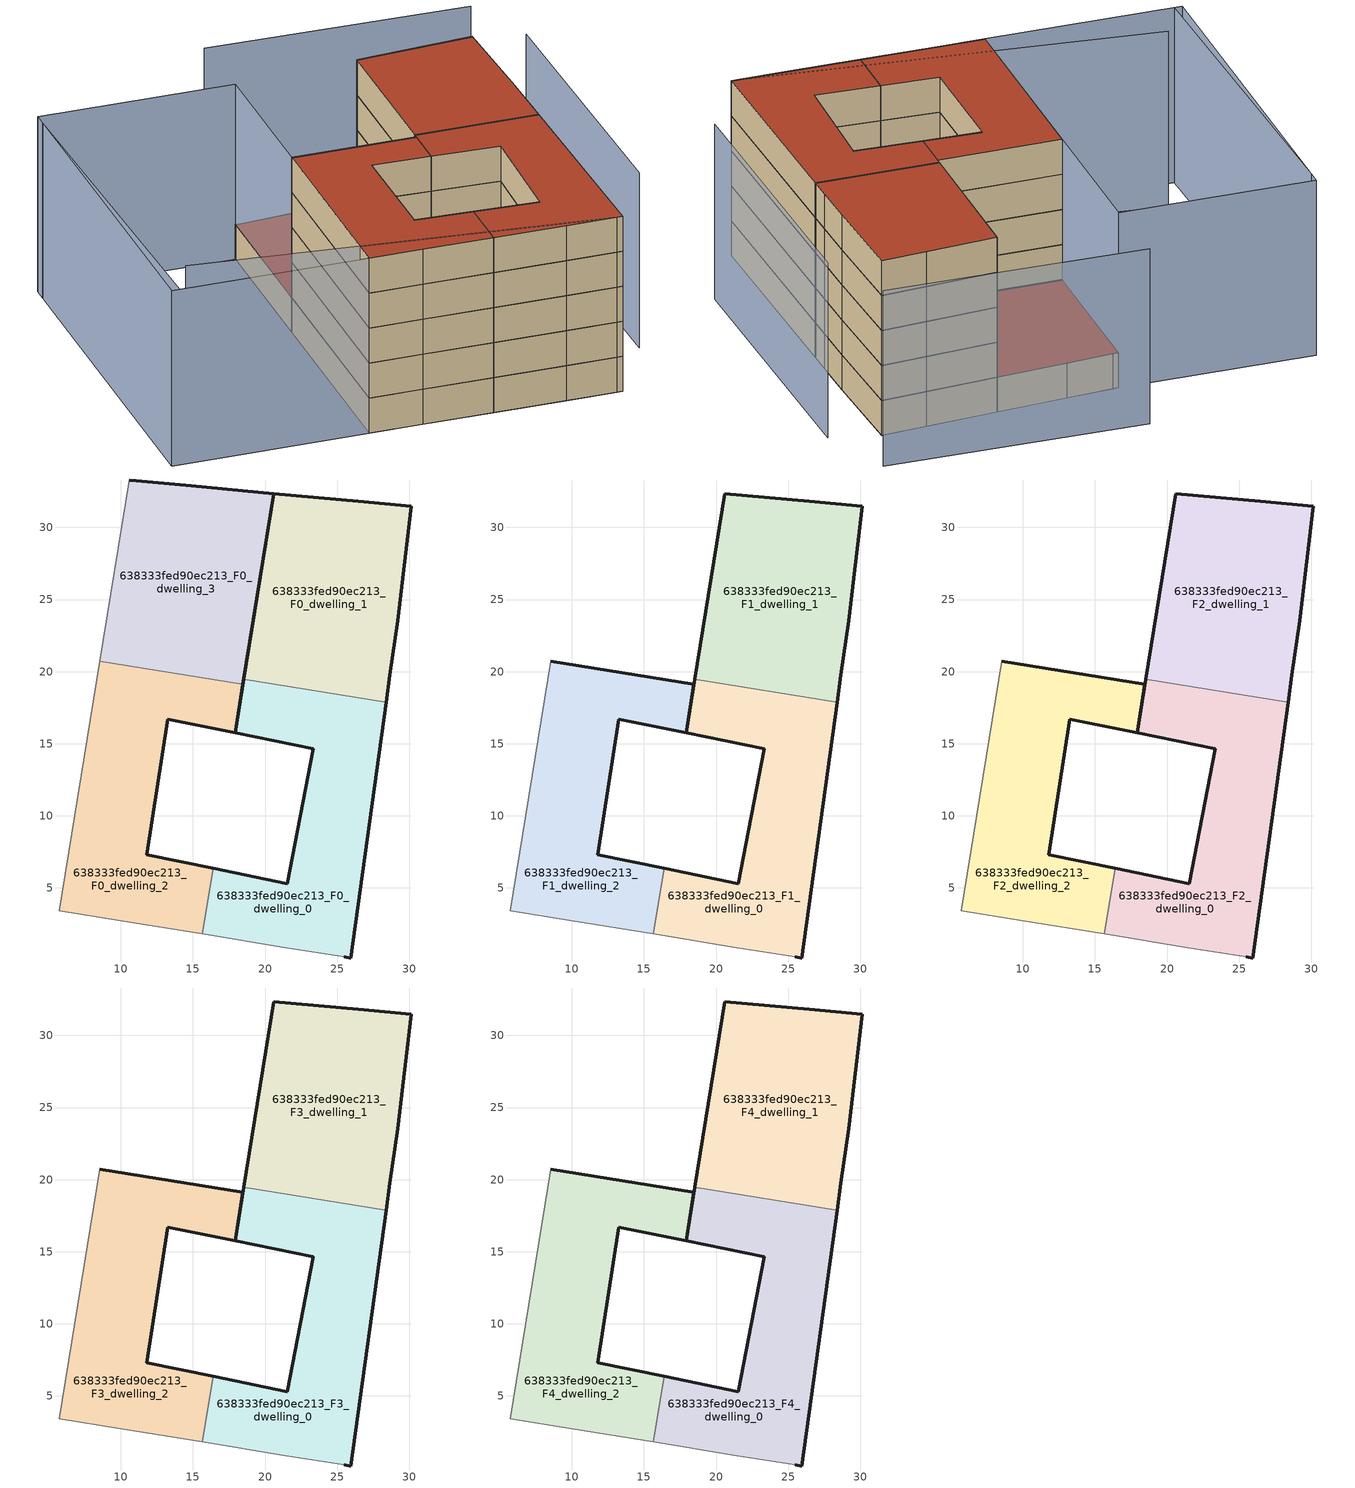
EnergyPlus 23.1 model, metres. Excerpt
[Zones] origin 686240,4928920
638333fed90ec213_F0_dwelling_0
 floor ground (EU_floor_Construction): 25.93,0.15 28.39,17.86 18.52,19.46 17.92,15.76 23.33,14.66 21.55,5.3 16.39,6.36 15.65,1.81 21.44,0.87 25.47,0.22 z0
 wall outside (EU_wall_Construction): 16.39,6.36 21.55,5.3 23.33,14.66 17.92,15.76 18.52,19.46 / 28.39,17.86 25.93,0.15 25.47,0.22 z0:3
 wall adiabatic (EU_wall_Construction): 25.47,0.22 21.44,0.87 15.65,1.81 z0:3
 wall to 638333fed90ec213_F0_dwelling_2 (EU_wall_Construction): 15.65,1.81 16.39,6.36 z0:3
 wall to 638333fed90ec213_F0_dwelling_1 (EU_wall_Construction): 18.52,19.46 28.39,17.86 z0:3
638333fed90ec213_F0_dwelling_1
 floor ground (EU_floor_Construction): 28.39,17.86 28.65,19.75 29.18,23.54 30.13,31.46 26.46,31.8 20.6,32.34 18.52,19.46 z0
 wall outside (EU_wall_Construction): 18.52,19.46 20.6,32.34 26.46,31.8 30.13,31.46 29.18,23.54 28.65,19.75 28.39,17.86 z0:3
638333fed90ec213_F0_dwelling_2
 floor ground (EU_floor_Construction): 15.65,1.81 16.39,6.36 11.79,7.32 13.26,16.71 17.92,15.76 18.46,19.11 8.55,20.72 5.73,3.43 10,2.73 z0
 wall outside (EU_wall_Construction): 18.46,19.11 17.92,15.76 13.26,16.71 11.79,7.32 16.39,6.36 z0:3
 wall adiabatic (EU_wall_Construction): 15.65,1.81 10,2.73 5.73,3.43 8.55,20.72 z0:3
 wall to 638333fed90ec213_F0_dwelling_3 (EU_wall_Construction): 8.55,20.72 18.46,19.11 z0:3
638333fed90ec213_F0_dwelling_3
 floor ground (EU_floor_Construction): 18.46,19.11 20.6,32.34 14.89,32.88 11.08,33.24 10.59,33.29 8.55,20.72 z0
 wall outside (EU_wall_Construction): 10.59,33.29 11.08,33.24 14.89,32.88 20.6,32.34 18.46,19.11 z0:3
 wall adiabatic (EU_wall_Construction): 8.55,20.72 10.59,33.29 z0:3
 roof outside (EU_roof_Construction): 20.6,32.34 18.46,19.11 8.55,20.72 10.59,33.29 11.08,33.24 14.89,32.88 z3
638333fed90ec213_F1_dwelling_0
 floor to 638333fed90ec213_F0_dwelling_0 (EU_floor_Construction): 25.93,0.15 28.39,17.86 18.52,19.46 17.92,15.76 23.33,14.66 21.55,5.3 16.39,6.36 15.65,1.81 21.44,0.87 25.47,0.22 z3
 wall outside (EU_wall_Construction): 16.39,6.36 21.55,5.3 23.33,14.66 17.92,15.76 18.52,19.46 / 28.39,17.86 25.93,0.15 25.47,0.22 z3:6
 wall adiabatic (EU_wall_Construction): 25.47,0.22 21.44,0.87 15.65,1.81 z3:6
 wall to 638333fed90ec213_F1_dwelling_2 (EU_wall_Construction): 15.65,1.81 16.39,6.36 z3:6
 wall to 638333fed90ec213_F1_dwelling_1 (EU_wall_Construction): 18.52,19.46 28.39,17.86 z3:6
638333fed90ec213_F1_dwelling_1
 floor to 638333fed90ec213_F0_dwelling_1 (EU_floor_Construction): 28.39,17.86 28.65,19.75 29.18,23.54 30.13,31.46 26.46,31.8 20.6,32.34 18.52,19.46 z3
 wall outside (EU_wall_Construction): 18.52,19.46 20.6,32.34 26.46,31.8 30.13,31.46 29.18,23.54 28.65,19.75 28.39,17.86 z3:6
638333fed90ec213_F1_dwelling_2
 floor to 638333fed90ec213_F0_dwelling_2 (EU_floor_Construction): 15.65,1.81 16.39,6.36 11.79,7.32 13.26,16.71 17.92,15.76 18.46,19.11 8.55,20.72 5.73,3.43 10,2.73 z3
 wall outside (EU_wall_Construction): 8.55,20.72 18.46,19.11 17.92,15.76 13.26,16.71 11.79,7.32 16.39,6.36 z3:6
 wall adiabatic (EU_wall_Construction): 15.65,1.81 10,2.73 5.73,3.43 8.55,20.72 z3:6
638333fed90ec213_F2_dwelling_0
 floor to 638333fed90ec213_F1_dwelling_0 (EU_floor_Construction): 25.93,0.15 28.39,17.86 18.52,19.46 17.92,15.76 23.33,14.66 21.55,5.3 16.39,6.36 15.65,1.81 21.44,0.87 25.47,0.22 z6
 wall outside (EU_wall_Construction): 16.39,6.36 21.55,5.3 23.33,14.66 17.92,15.76 18.52,19.46 / 28.39,17.86 25.93,0.15 25.47,0.22 z6:9
 wall adiabatic (EU_wall_Construction): 25.47,0.22 21.44,0.87 15.65,1.81 z6:9
 wall to 638333fed90ec213_F2_dwelling_2 (EU_wall_Construction): 15.65,1.81 16.39,6.36 z6:9
 wall to 638333fed90ec213_F2_dwelling_1 (EU_wall_Construction): 18.52,19.46 28.39,17.86 z6:9
638333fed90ec213_F2_dwelling_1
 floor to 638333fed90ec213_F1_dwelling_1 (EU_floor_Construction): 28.39,17.86 28.65,19.75 29.18,23.54 30.13,31.46 26.46,31.8 20.6,32.34 18.52,19.46 z6
 wall outside (EU_wall_Construction): 18.52,19.46 20.6,32.34 26.46,31.8 30.13,31.46 29.18,23.54 28.65,19.75 28.39,17.86 z6:9
638333fed90ec213_F2_dwelling_2
 floor to 638333fed90ec213_F1_dwelling_2 (EU_floor_Construction): 15.65,1.81 16.39,6.36 11.79,7.32 13.26,16.71 17.92,15.76 18.46,19.11 8.55,20.72 5.73,3.43 10,2.73 z6
 wall outside (EU_wall_Construction): 8.55,20.72 18.46,19.11 17.92,15.76 13.26,16.71 11.79,7.32 16.39,6.36 z6:9
 wall adiabatic (EU_wall_Construction): 15.65,1.81 10,2.73 5.73,3.43 8.55,20.72 z6:9
638333fed90ec213_F3_dwelling_0
 floor to 638333fed90ec213_F2_dwelling_0 (EU_floor_Construction): 25.93,0.15 28.39,17.86 18.52,19.46 17.92,15.76 23.33,14.66 21.55,5.3 16.39,6.36 15.65,1.81 21.44,0.87 25.47,0.22 z9
 wall outside (EU_wall_Construction): 16.39,6.36 21.55,5.3 23.33,14.66 17.92,15.76 18.52,19.46 / 28.39,17.86 25.93,0.15 25.47,0.22 z9:12
 wall adiabatic (EU_wall_Construction): 25.47,0.22 21.44,0.87 15.65,1.81 z9:12
 wall to 638333fed90ec213_F3_dwelling_2 (EU_wall_Construction): 15.65,1.81 16.39,6.36 z9:12
 wall to 638333fed90ec213_F3_dwelling_1 (EU_wall_Construction): 18.52,19.46 28.39,17.86 z9:12
638333fed90ec213_F3_dwelling_1
 floor to 638333fed90ec213_F2_dwelling_1 (EU_floor_Construction): 28.39,17.86 28.65,19.75 29.18,23.54 30.13,31.46 26.46,31.8 20.6,32.34 18.52,19.46 z9
 wall outside (EU_wall_Construction): 18.52,19.46 20.6,32.34 26.46,31.8 30.13,31.46 29.18,23.54 28.65,19.75 28.39,17.86 z9:12
638333fed90ec213_F3_dwelling_2
 floor to 638333fed90ec213_F2_dwelling_2 (EU_floor_Construction): 15.65,1.81 16.39,6.36 11.79,7.32 13.26,16.71 17.92,15.76 18.46,19.11 8.55,20.72 5.73,3.43 10,2.73 z9
 wall outside (EU_wall_Construction): 8.55,20.72 18.46,19.11 17.92,15.76 13.26,16.71 11.79,7.32 16.39,6.36 z9:12
 wall adiabatic (EU_wall_Construction): 15.65,1.81 10,2.73 5.73,3.43 8.55,20.72 z9:12
638333fed90ec213_F4_dwelling_0
 floor to 638333fed90ec213_F3_dwelling_0 (EU_floor_Construction): 25.93,0.15 28.39,17.86 18.52,19.46 17.92,15.76 23.33,14.66 21.55,5.3 16.39,6.36 15.65,1.81 21.44,0.87 25.47,0.22 z12
 wall outside (EU_wall_Construction): 16.39,6.36 21.55,5.3 23.33,14.66 17.92,15.76 18.52,19.46 / 28.39,17.86 25.93,0.15 25.47,0.22 z12:15
 wall adiabatic (EU_wall_Construction): 25.47,0.22 21.44,0.87 15.65,1.81 z12:15
 wall to 638333fed90ec213_F4_dwelling_2 (EU_wall_Construction): 15.65,1.81 16.39,6.36 z12:15
 wall to 638333fed90ec213_F4_dwelling_1 (EU_wall_Construction): 18.52,19.46 28.39,17.86 z12:15
 roof outside (EU_roof_Construction): 28.39,17.86 25.93,0.15 25.47,0.22 21.44,0.87 15.65,1.81 16.39,6.36 21.55,5.3 23.33,14.66 17.92,15.76 18.52,19.46 z15
638333fed90ec213_F4_dwelling_1
 floor to 638333fed90ec213_F3_dwelling_1 (EU_floor_Construction): 28.39,17.86 28.65,19.75 29.18,23.54 30.13,31.46 26.46,31.8 20.6,32.34 18.52,19.46 z12
 wall outside (EU_wall_Construction): 18.52,19.46 20.6,32.34 26.46,31.8 30.13,31.46 29.18,23.54 28.65,19.75 28.39,17.86 z12:15
 roof outside (EU_roof_Construction): 30.13,31.46 29.18,23.54 28.65,19.75 28.39,17.86 18.52,19.46 20.6,32.34 26.46,31.8 z15
638333fed90ec213_F4_dwelling_2
 floor to 638333fed90ec213_F3_dwelling_2 (EU_floor_Construction): 15.65,1.81 16.39,6.36 11.79,7.32 13.26,16.71 17.92,15.76 18.46,19.11 8.55,20.72 5.73,3.43 10,2.73 z12
 wall outside (EU_wall_Construction): 8.55,20.72 18.46,19.11 17.92,15.76 13.26,16.71 11.79,7.32 16.39,6.36 z12:15
 wall adiabatic (EU_wall_Construction): 15.65,1.81 10,2.73 5.73,3.43 8.55,20.72 z12:15
 roof outside (EU_roof_Construction): 18.46,19.11 17.92,15.76 13.26,16.71 11.79,7.32 16.39,6.36 15.65,1.81 10,2.73 5.73,3.43 8.55,20.72 z15
shading: -5.3,34.77 -9.3,6.01 / -7.05,9.04 25.47,0.22 / 30.44,5.77 33.9,29.81 / 32.43,35.86 11.38,39.56 / 5.74,3.43 -9.98,5.98 / -9.98,5.98 -5.12,35.84 / -5.12,35.84 10.59,33.29 / 10.59,33.29 5.74,3.43 z0:15
[Building]
EU S2 Campaign: North Axis=0; Terrain=City; Solar Distribution=FullExterior
[Site:Location]
Bologna: Latitude=44.5; Longitude=11.25; Time Zone=1; Elevation=37
[SizingPeriod:WeatherFileDays]
AnnualSizingPeriod: Begin Month=1; Begin Day of Month=1; End Month=12; End Day of Month=31; Day of Week for Start Day=Monday; Use Weather File Daylight Saving Period=No; Use Weather File Rain and Snow Indicators=No
[MATERIAL]
EU_InternalMass_Material: Roughness=MediumRough; Thickness=0.1; Conductivity=1; Density=1800; Specific Heat=900; Thermal Absorptance=0.9; Solar Absorptance=0.7; Visible Absorptance=0.7
[MATERIAL:NOMASS] Roughness=MediumRough; Thermal Absorptance=0.9; Solar Absorptance=0.7; Visible Absorptance=0.7
Name | Thermal Resistance
EU_wall_NoMass | 0.905828
EU_roof_NoMass | 0.37593
EU_floor_NoMass | 0.67114
[CONSTRUCTION]
EU_wall_Construction: EU_wall_NoMass
EU_roof_Construction: EU_roof_NoMass
EU_floor_Construction: EU_floor_NoMass
EU_InternalMass_Construction: EU_InternalMass_Material
[ZONE] Type=1; Multiplier=1; Ceiling Height=autocalculate; Floor Area=autocalculate; Part of Total Floor Area=Yes
Name | Volume
638333fed90ec213_F0_dwelling_0; 638333fed90ec213_F1_dwelling_0; 638333fed90ec213_F2_dwelling_0; 638333fed90ec213_F3_dwelling_0; 638333fed90ec213_F4_dwelling_0 | 393.541
638333fed90ec213_F0_dwelling_1; 638333fed90ec213_F1_dwelling_1; 638333fed90ec213_F2_dwelling_1; 638333fed90ec213_F3_dwelling_1; 638333fed90ec213_F4_dwelling_1 | 393.568
638333fed90ec213_F0_dwelling_2; 638333fed90ec213_F1_dwelling_2; 638333fed90ec213_F2_dwelling_2; 638333fed90ec213_F3_dwelling_2; 638333fed90ec213_F4_dwelling_2 | 393.57
638333fed90ec213_F0_dwelling_3 | 393.572
[INTERNALMASS] Construction=EU_InternalMass_Construction
Name | Zone or ZoneList | Surface Area
638333fed90ec213_F0_dwelling_0_EU_InternalMass | 638333fed90ec213_F0_dwelling_0 | 131.181
638333fed90ec213_F0_dwelling_1_EU_InternalMass | 638333fed90ec213_F0_dwelling_1 | 131.19
638333fed90ec213_F0_dwelling_2_EU_InternalMass | 638333fed90ec213_F0_dwelling_2 | 131.189
638333fed90ec213_F0_dwelling_3_EU_InternalMass | 638333fed90ec213_F0_dwelling_3 | 131.191
638333fed90ec213_F1_dwelling_0_EU_InternalMass | 638333fed90ec213_F1_dwelling_0 | 262.378
638333fed90ec213_F1_dwelling_1_EU_InternalMass | 638333fed90ec213_F1_dwelling_1 | 131.182
638333fed90ec213_F1_dwelling_2_EU_InternalMass | 638333fed90ec213_F1_dwelling_2 | 131.188
638333fed90ec213_F2_dwelling_0_EU_InternalMass | 638333fed90ec213_F2_dwelling_0 | 262.378
638333fed90ec213_F2_dwelling_1_EU_InternalMass | 638333fed90ec213_F2_dwelling_1 | 131.182
638333fed90ec213_F2_dwelling_2_EU_InternalMass | 638333fed90ec213_F2_dwelling_2 | 131.188
638333fed90ec213_F3_dwelling_0_EU_InternalMass | 638333fed90ec213_F3_dwelling_0 | 262.378
638333fed90ec213_F3_dwelling_1_EU_InternalMass | 638333fed90ec213_F3_dwelling_1 | 131.182
638333fed90ec213_F3_dwelling_2_EU_InternalMass | 638333fed90ec213_F3_dwelling_2 | 131.188
638333fed90ec213_F4_dwelling_0_EU_InternalMass | 638333fed90ec213_F4_dwelling_0 | 262.378
638333fed90ec213_F4_dwelling_1_EU_InternalMass | 638333fed90ec213_F4_dwelling_1 | 131.182
638333fed90ec213_F4_dwelling_2_EU_InternalMass | 638333fed90ec213_F4_dwelling_2 | 131.188
[OTHEREQUIPMENT] Fuel Type=Electricity; Design Level Calculation Method=Watts/Area; Power per Zone Floor Area=1; Fraction Latent=0; Fraction Radiant=0; Fraction Lost=0; Carbon Dioxide Generation Rate=0; EndUse Subcategory=EU_Step8_InternalGains
Name | Zone or ZoneList or Space or SpaceList | Schedule
EU_Step8_InternalGain_638333fed90ec213_F0_dwelling_0_f000 | 638333fed90ec213_F0_dwelling_0 | EU_Step8_GainSchedule_638333fed90ec213_F0_dwelling_0_f000
EU_Step8_InternalGain_638333fed90ec213_F0_dwelling_1_f000 | 638333fed90ec213_F0_dwelling_1 | EU_Step8_GainSchedule_638333fed90ec213_F0_dwelling_1_f000
EU_Step8_InternalGain_638333fed90ec213_F0_dwelling_2_f000 | 638333fed90ec213_F0_dwelling_2 | EU_Step8_GainSchedule_638333fed90ec213_F0_dwelling_2_f000
EU_Step8_InternalGain_638333fed90ec213_F0_dwelling_3_f000 | 638333fed90ec213_F0_dwelling_3 | EU_Step8_GainSchedule_638333fed90ec213_F0_dwelling_3_f000
EU_Step8_InternalGain_638333fed90ec213_F1_dwelling_0_f000 | 638333fed90ec213_F1_dwelling_0 | EU_Step8_GainSchedule_638333fed90ec213_F1_dwelling_0_f000
EU_Step8_InternalGain_638333fed90ec213_F1_dwelling_1_f000 | 638333fed90ec213_F1_dwelling_1 | EU_Step8_GainSchedule_638333fed90ec213_F1_dwelling_1_f000
EU_Step8_InternalGain_638333fed90ec213_F1_dwelling_2_f000 | 638333fed90ec213_F1_dwelling_2 | EU_Step8_GainSchedule_638333fed90ec213_F1_dwelling_2_f000
EU_Step8_InternalGain_638333fed90ec213_F2_dwelling_0_f000 | 638333fed90ec213_F2_dwelling_0 | EU_Step8_GainSchedule_638333fed90ec213_F2_dwelling_0_f000
EU_Step8_InternalGain_638333fed90ec213_F2_dwelling_1_f000 | 638333fed90ec213_F2_dwelling_1 | EU_Step8_GainSchedule_638333fed90ec213_F2_dwelling_1_f000
EU_Step8_InternalGain_638333fed90ec213_F2_dwelling_2_f000 | 638333fed90ec213_F2_dwelling_2 | EU_Step8_GainSchedule_638333fed90ec213_F2_dwelling_2_f000
EU_Step8_InternalGain_638333fed90ec213_F3_dwelling_0_f000 | 638333fed90ec213_F3_dwelling_0 | EU_Step8_GainSchedule_638333fed90ec213_F3_dwelling_0_f000
EU_Step8_InternalGain_638333fed90ec213_F3_dwelling_1_f000 | 638333fed90ec213_F3_dwelling_1 | EU_Step8_GainSchedule_638333fed90ec213_F3_dwelling_1_f000
EU_Step8_InternalGain_638333fed90ec213_F3_dwelling_2_f000 | 638333fed90ec213_F3_dwelling_2 | EU_Step8_GainSchedule_638333fed90ec213_F3_dwelling_2_f000
EU_Step8_InternalGain_638333fed90ec213_F4_dwelling_0_f000 | 638333fed90ec213_F4_dwelling_0 | EU_Step8_GainSchedule_638333fed90ec213_F4_dwelling_0_f000
EU_Step8_InternalGain_638333fed90ec213_F4_dwelling_1_f000 | 638333fed90ec213_F4_dwelling_1 | EU_Step8_GainSchedule_638333fed90ec213_F4_dwelling_1_f000
EU_Step8_InternalGain_638333fed90ec213_F4_dwelling_2_f000 | 638333fed90ec213_F4_dwelling_2 | EU_Step8_GainSchedule_638333fed90ec213_F4_dwelling_2_f000
[ZONEVENTILATION:DESIGNFLOWRATE] Schedule=EU_AlwaysOn; Design Flow Rate Calculation Method=AirChanges/Hour; Air Changes per Hour=0.73129; Ventilation Type=Natural; Fan Pressure Rise=0; Fan Total Efficiency=1; Constant Term Coefficient=1; Temperature Term Coefficient=0; Velocity Term Coefficient=0; Velocity Squared Term Coefficient=0; Minimum Indoor Temperature=-100; Maximum Indoor Temperature=100; Delta Temperature=-100; Minimum Outdoor Temperature=-100; Maximum Outdoor Temperature=100; Maximum Wind Speed=40
Name | Zone or ZoneList or Space or SpaceList
EU_ConstantAir_638333fed90ec213_F0_dwelling_0 | 638333fed90ec213_F0_dwelling_0
EU_ConstantAir_638333fed90ec213_F0_dwelling_1 | 638333fed90ec213_F0_dwelling_1
EU_ConstantAir_638333fed90ec213_F0_dwelling_2 | 638333fed90ec213_F0_dwelling_2
EU_ConstantAir_638333fed90ec213_F0_dwelling_3 | 638333fed90ec213_F0_dwelling_3
EU_ConstantAir_638333fed90ec213_F1_dwelling_0 | 638333fed90ec213_F1_dwelling_0
EU_ConstantAir_638333fed90ec213_F1_dwelling_1 | 638333fed90ec213_F1_dwelling_1
EU_ConstantAir_638333fed90ec213_F1_dwelling_2 | 638333fed90ec213_F1_dwelling_2
EU_ConstantAir_638333fed90ec213_F2_dwelling_0 | 638333fed90ec213_F2_dwelling_0
EU_ConstantAir_638333fed90ec213_F2_dwelling_1 | 638333fed90ec213_F2_dwelling_1
EU_ConstantAir_638333fed90ec213_F2_dwelling_2 | 638333fed90ec213_F2_dwelling_2
EU_ConstantAir_638333fed90ec213_F3_dwelling_0 | 638333fed90ec213_F3_dwelling_0
EU_ConstantAir_638333fed90ec213_F3_dwelling_1 | 638333fed90ec213_F3_dwelling_1
EU_ConstantAir_638333fed90ec213_F3_dwelling_2 | 638333fed90ec213_F3_dwelling_2
EU_ConstantAir_638333fed90ec213_F4_dwelling_0 | 638333fed90ec213_F4_dwelling_0
EU_ConstantAir_638333fed90ec213_F4_dwelling_1 | 638333fed90ec213_F4_dwelling_1
EU_ConstantAir_638333fed90ec213_F4_dwelling_2 | 638333fed90ec213_F4_dwelling_2
[HVACTEMPLATE:THERMOSTAT] Constant Heating Setpoint=20; Constant Cooling Setpoint=50
EU_HeatOnly_638333fed90ec213_F0_dwelling_0; EU_HeatOnly_638333fed90ec213_F0_dwelling_1; EU_HeatOnly_638333fed90ec213_F0_dwelling_2; EU_HeatOnly_638333fed90ec213_F0_dwelling_3; EU_HeatOnly_638333fed90ec213_F1_dwelling_0; EU_HeatOnly_638333fed90ec213_F1_dwelling_1; EU_HeatOnly_638333fed90ec213_F1_dwelling_2; EU_HeatOnly_638333fed90ec213_F2_dwelling_0; EU_HeatOnly_638333fed90ec213_F2_dwelling_1; EU_HeatOnly_638333fed90ec213_F2_dwelling_2; EU_HeatOnly_638333fed90ec213_F3_dwelling_0; EU_HeatOnly_638333fed90ec213_F3_dwelling_1; EU_HeatOnly_638333fed90ec213_F3_dwelling_2; EU_HeatOnly_638333fed90ec213_F4_dwelling_0; EU_HeatOnly_638333fed90ec213_F4_dwelling_1; EU_HeatOnly_638333fed90ec213_F4_dwelling_2
[HVACTEMPLATE:ZONE:IDEALLOADSAIRSYSTEM] System Availability Schedule=EU_AlwaysOn; Maximum Heating Supply Air Temperature=50; Minimum Cooling Supply Air Temperature=13; Maximum Heating Supply Air Humidity Ratio=0.0156; Minimum Cooling Supply Air Humidity Ratio=0.0077; Heating Limit=NoLimit; Cooling Limit=NoLimit; Heating Availability Schedule=EU_AlwaysOn; Cooling Availability Schedule=EU_CoolingOff; Dehumidification Control Type=ConstantSensibleHeatRatio; Cooling Sensible Heat Ratio=0.7; Dehumidification Setpoint=60; Humidification Control Type=None; Humidification Setpoint=30; Outdoor Air Method=None; Outdoor Air Flow Rate per Person=0.00944; Outdoor Air Flow Rate per Zone Floor Area=0; Outdoor Air Flow Rate per Zone=0; Demand Controlled Ventilation Type=None; Outdoor Air Economizer Type=NoEconomizer; Heat Recovery Type=None; Sensible Heat Recovery Effectiveness=0.7; Latent Heat Recovery Effectiveness=0.65
Name | Template Thermostat
638333fed90ec213_F0_dwelling_0 | EU_HeatOnly_638333fed90ec213_F0_dwelling_0
638333fed90ec213_F0_dwelling_1 | EU_HeatOnly_638333fed90ec213_F0_dwelling_1
638333fed90ec213_F0_dwelling_2 | EU_HeatOnly_638333fed90ec213_F0_dwelling_2
638333fed90ec213_F0_dwelling_3 | EU_HeatOnly_638333fed90ec213_F0_dwelling_3
638333fed90ec213_F1_dwelling_0 | EU_HeatOnly_638333fed90ec213_F1_dwelling_0
638333fed90ec213_F1_dwelling_1 | EU_HeatOnly_638333fed90ec213_F1_dwelling_1
638333fed90ec213_F1_dwelling_2 | EU_HeatOnly_638333fed90ec213_F1_dwelling_2
638333fed90ec213_F2_dwelling_0 | EU_HeatOnly_638333fed90ec213_F2_dwelling_0
638333fed90ec213_F2_dwelling_1 | EU_HeatOnly_638333fed90ec213_F2_dwelling_1
638333fed90ec213_F2_dwelling_2 | EU_HeatOnly_638333fed90ec213_F2_dwelling_2
638333fed90ec213_F3_dwelling_0 | EU_HeatOnly_638333fed90ec213_F3_dwelling_0
638333fed90ec213_F3_dwelling_1 | EU_HeatOnly_638333fed90ec213_F3_dwelling_1
638333fed90ec213_F3_dwelling_2 | EU_HeatOnly_638333fed90ec213_F3_dwelling_2
638333fed90ec213_F4_dwelling_0 | EU_HeatOnly_638333fed90ec213_F4_dwelling_0
638333fed90ec213_F4_dwelling_1 | EU_HeatOnly_638333fed90ec213_F4_dwelling_1
638333fed90ec213_F4_dwelling_2 | EU_HeatOnly_638333fed90ec213_F4_dwelling_2
[SIZING:ZONE] Zone Cooling Design Supply Air Temperature Input Method=SupplyAirTemperature; Zone Cooling Design Supply Air Temperature=13; Zone Heating Design Supply Air Temperature Input Method=SupplyAirTemperature; Zone Heating Design Supply Air Temperature=50; Zone Cooling Design Supply Air Humidity Ratio=0.008; Zone Heating Design Supply Air Humidity Ratio=0.008; Cooling Design Air Flow Method=DesignDay; Cooling Design Air Flow Rate=0; Cooling Minimum Air Flow per Zone Floor Area=0.000762; Cooling Minimum Air Flow=0; Cooling Minimum Air Flow Fraction=0.2; Heating Design Air Flow Method=DesignDay; Heating Design Air Flow Rate=0; Heating Maximum Air Flow per Zone Floor Area=0.002032; Heating Maximum Air Flow=0.141576; Heating Maximum Air Flow Fraction=0.3; Account for Dedicated Outdoor Air System=No; Dedicated Outdoor Air System Control Strategy=NeutralSupplyAir; Dedicated Outdoor Air Low Setpoint Temperature for Design=autosize; Dedicated Outdoor Air High Setpoint Temperature for Design=autosize; Zone Load Sizing Method=Sensible Load Only No Latent Load; Zone Latent Cooling Design Supply Air Humidity Ratio Input Method=HumidityRatioDifference; Zone Cooling Design Supply Air Humidity Ratio Difference=0.005; Zone Latent Heating Design Supply Air Humidity Ratio Input Method=HumidityRatioDifference; Zone Humidification Design Supply Air Humidity Ratio Difference=0.005
638333fed90ec213_F0_dwelling_0; 638333fed90ec213_F0_dwelling_1; 638333fed90ec213_F0_dwelling_2; 638333fed90ec213_F0_dwelling_3; 638333fed90ec213_F1_dwelling_0; 638333fed90ec213_F1_dwelling_1; 638333fed90ec213_F1_dwelling_2; 638333fed90ec213_F2_dwelling_0; 638333fed90ec213_F2_dwelling_1; 638333fed90ec213_F2_dwelling_2; 638333fed90ec213_F3_dwelling_0; 638333fed90ec213_F3_dwelling_1; 638333fed90ec213_F3_dwelling_2; 638333fed90ec213_F4_dwelling_0; 638333fed90ec213_F4_dwelling_1; 638333fed90ec213_F4_dwelling_2
[SCHEDULE:CONSTANT]
Name | Hourly Value
EU_AlwaysOn | 1
EU_CoolingOff | 0
[SCHEDULE:FILE] Column Number=1; Rows to Skip at Top=0; Number of Hours of Data=8760; Column Separator=Comma; Interpolate to Timestep=No; Minutes per Item=60; Adjust Schedule for Daylight Savings=Yes
Name | File
EU_Step8_GainSchedule_638333fed90ec213_F0_dwelling_0_f000 | ../../schedules/638333fed90ec213/638333fed90ec213_F0_dwelling_0_f000_gain.csv
EU_Step8_GainSchedule_638333fed90ec213_F0_dwelling_1_f000 | ../../schedules/638333fed90ec213/638333fed90ec213_F0_dwelling_1_f000_gain.csv
EU_Step8_GainSchedule_638333fed90ec213_F0_dwelling_2_f000 | ../../schedules/638333fed90ec213/638333fed90ec213_F0_dwelling_2_f000_gain.csv
EU_Step8_GainSchedule_638333fed90ec213_F0_dwelling_3_f000 | ../../schedules/638333fed90ec213/638333fed90ec213_F0_dwelling_3_f000_gain.csv
EU_Step8_GainSchedule_638333fed90ec213_F1_dwelling_0_f000 | ../../schedules/638333fed90ec213/638333fed90ec213_F1_dwelling_0_f000_gain.csv
EU_Step8_GainSchedule_638333fed90ec213_F1_dwelling_1_f000 | ../../schedules/638333fed90ec213/638333fed90ec213_F1_dwelling_1_f000_gain.csv
EU_Step8_GainSchedule_638333fed90ec213_F1_dwelling_2_f000 | ../../schedules/638333fed90ec213/638333fed90ec213_F1_dwelling_2_f000_gain.csv
EU_Step8_GainSchedule_638333fed90ec213_F2_dwelling_0_f000 | ../../schedules/638333fed90ec213/638333fed90ec213_F2_dwelling_0_f000_gain.csv
EU_Step8_GainSchedule_638333fed90ec213_F2_dwelling_1_f000 | ../../schedules/638333fed90ec213/638333fed90ec213_F2_dwelling_1_f000_gain.csv
EU_Step8_GainSchedule_638333fed90ec213_F2_dwelling_2_f000 | ../../schedules/638333fed90ec213/638333fed90ec213_F2_dwelling_2_f000_gain.csv
EU_Step8_GainSchedule_638333fed90ec213_F3_dwelling_0_f000 | ../../schedules/638333fed90ec213/638333fed90ec213_F3_dwelling_0_f000_gain.csv
EU_Step8_GainSchedule_638333fed90ec213_F3_dwelling_1_f000 | ../../schedules/638333fed90ec213/638333fed90ec213_F3_dwelling_1_f000_gain.csv
EU_Step8_GainSchedule_638333fed90ec213_F3_dwelling_2_f000 | ../../schedules/638333fed90ec213/638333fed90ec213_F3_dwelling_2_f000_gain.csv
EU_Step8_GainSchedule_638333fed90ec213_F4_dwelling_0_f000 | ../../schedules/638333fed90ec213/638333fed90ec213_F4_dwelling_0_f000_gain.csv
EU_Step8_GainSchedule_638333fed90ec213_F4_dwelling_1_f000 | ../../schedules/638333fed90ec213/638333fed90ec213_F4_dwelling_1_f000_gain.csv
EU_Step8_GainSchedule_638333fed90ec213_F4_dwelling_2_f000 | ../../schedules/638333fed90ec213/638333fed90ec213_F4_dwelling_2_f000_gain.csv
